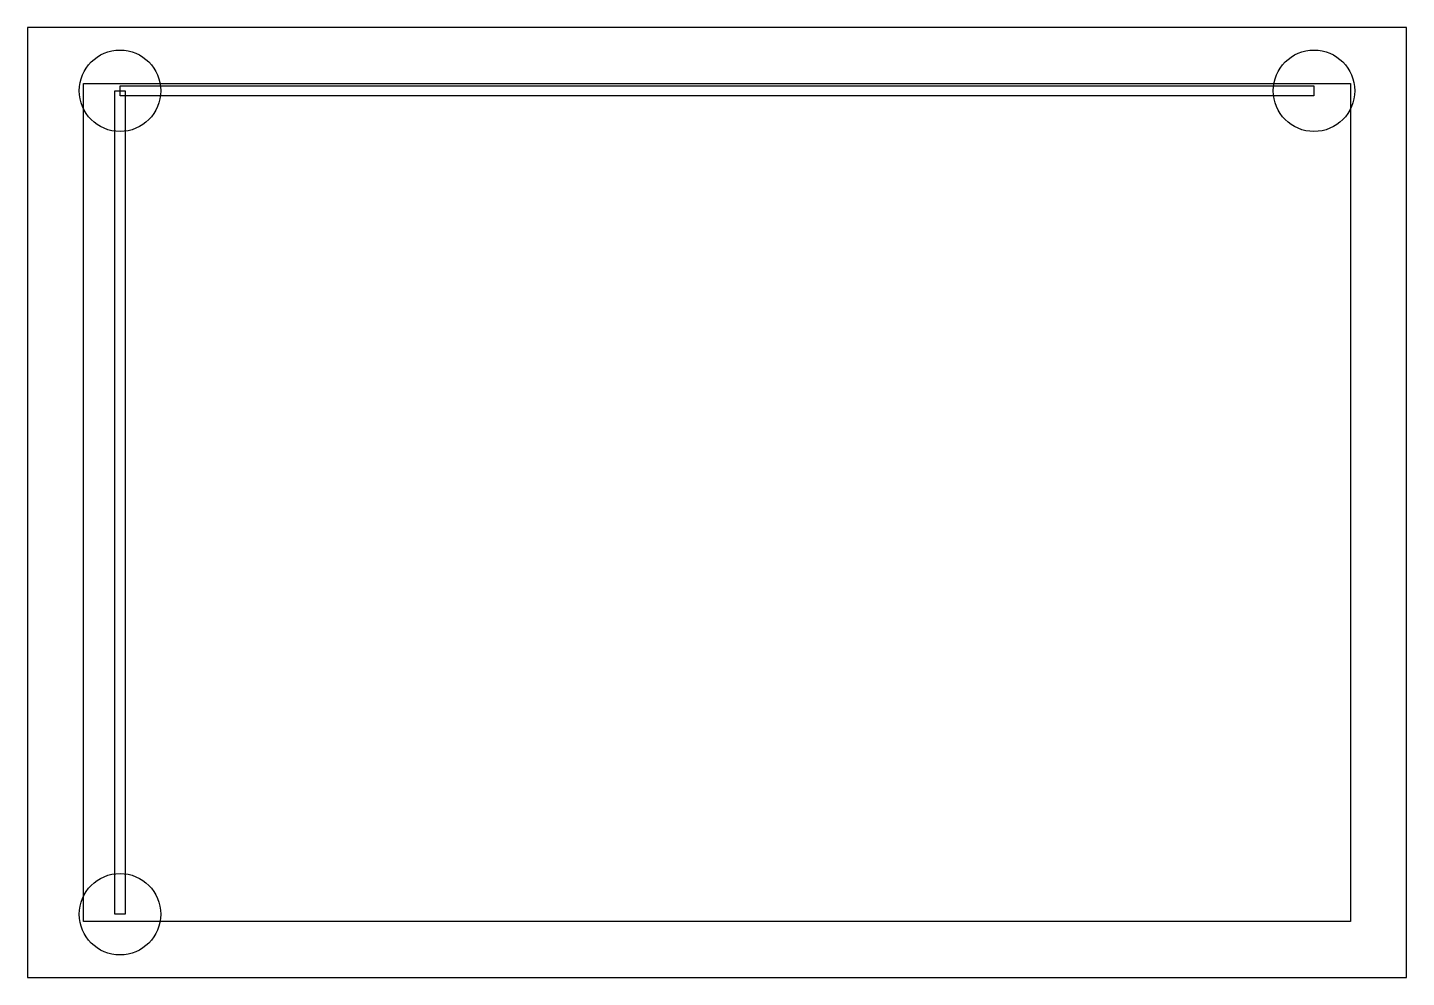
# Model space of a CAD drawing. Header units: millimetres. Extents: x -4 to 132, y -89 to 4.
import ezdxf

# ---------------------------------------------------------------- set-up
doc = ezdxf.new("R2010")
doc.units = ezdxf.units.MM
doc.layers.get('0').update_dxf_attribs({"linetype": 'CONTINUOUS'})

msp = doc.modelspace()

# ---------------------------------------------------------------- linework, layer by layer
for points in [[(-3.9, 3.9), (-3.9, -89.4), (131.5, -89.4), (131.5, 3.9)], [(126, -1.6), (126, -83.9), (1.6, -83.9), (1.6, -1.6)], [(4.68, -2.31), (5.68, -2.31), (5.68, -83.19), (4.68, -83.19)], [(5.18, -1.81), (122.42, -1.81), (122.42, -2.81), (5.18, -2.81)]]:
    msp.add_lwpolyline(points, close=True)
for centre in [(5.18, -2.31), (122.42, -2.31), (5.18, -83.19)]:
    msp.add_circle(centre, 4)

doc.saveas('drawing.dxf')
